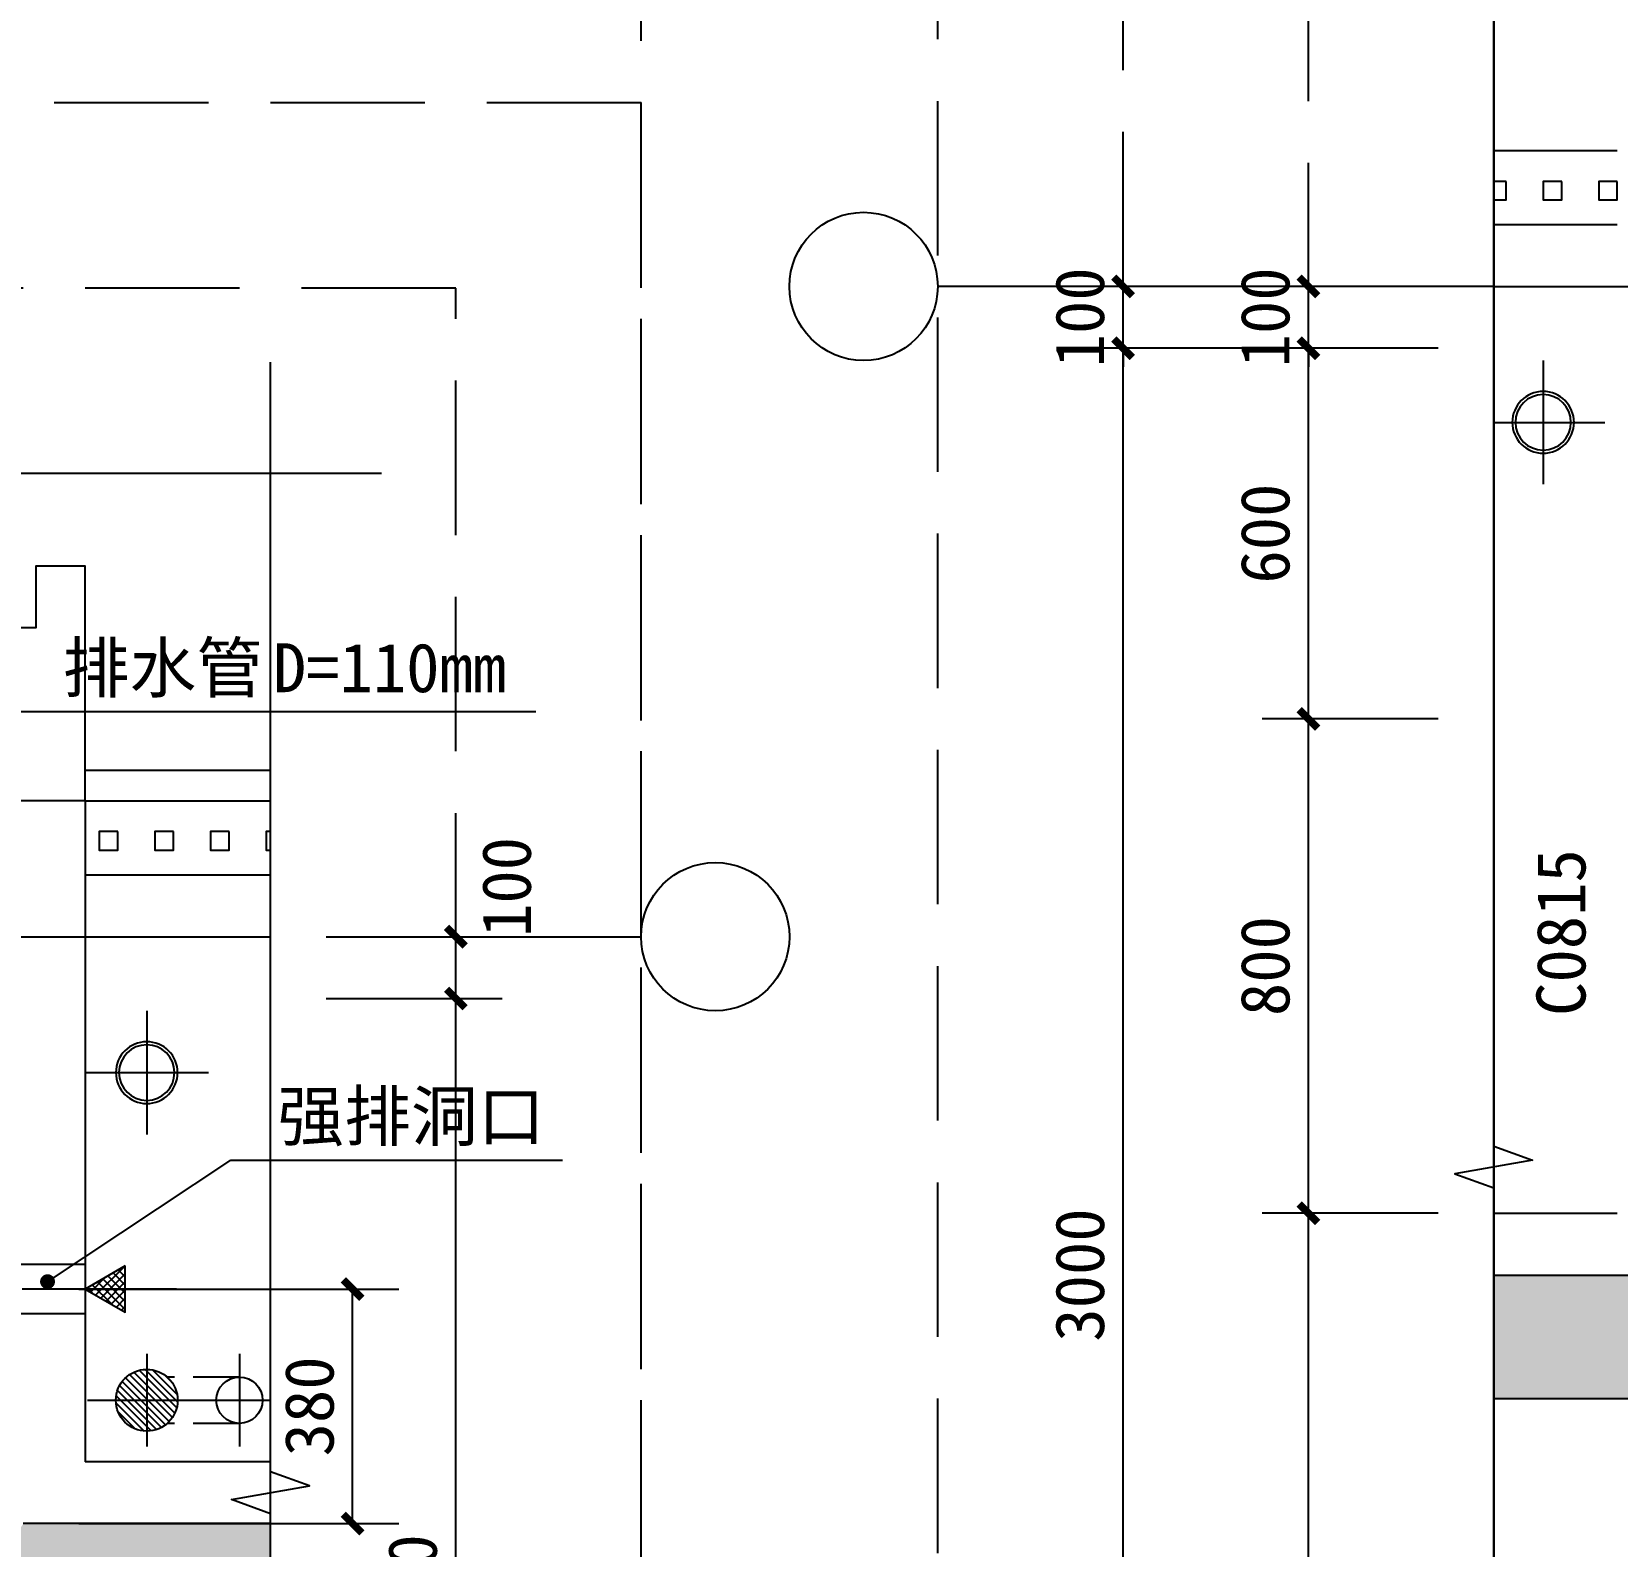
# Model space of a CAD drawing. Header units: millimetres. Extents: x -15 to 66915, y -15 to 18798.
# Drawn here: x 11284 to 13850, y 13026 to 15477 of the extents above; entities that cross this region are included whole.
import ezdxf
from ezdxf.enums import TextEntityAlignment as Align
from ezdxf.xclip import XClip

# ---------------------------------------------------------------- set-up
doc = ezdxf.new("R2010")
doc.units = ezdxf.units.MM
doc.header["$LTSCALE"] = 1000
doc.header["$XCLIPFRAME"] = 2
for name, pattern in [('1#2#楼$0$DOTE', [2.42, 2, -0.2, 0.02, -0.2]), ('110-CF-Z-2.6x1.95$0$DASH', [0.35, 0.25, -0.1]), ('110-核心筒-标准层$0$DASH', [0.35, 0.25, -0.1]), ('DASH', [0.35, 0.25, -0.1])]:
    doc.linetypes.add(name, pattern=pattern)
doc.layers.get('Defpoints').update_dxf_attribs({"color": 4, "linetype": 'DASH'})
for name, color, linetype in [('1#2#楼$0$1#2#住宅楼 平面图$0$A-00-HX-113-wall-01Y$0$HRAL', 31, 'Continuous'), ('1#2#楼$0$A-ANNO-AXIS', 3, 'Continuous'), ('1#2#楼$0$A-ANNO-DIMS', 3, 'Continuous'), ('1#2#楼$0$A-ANNO-DOTE', 10, '1#2#楼$0$DOTE'), ('1#2#楼$0$A-ANNO-IDEN', 3, 'Continuous'), ('1#2#楼$0$A-ANNO-SYMB', 3, 'Continuous'), ('1#2#楼$0$A-ANNO-TEXT', 7, 'Continuous'), ('1#2#楼$0$A-DOOR-IDEN', 53, 'Continuous'), ('1#2#楼$0$A-ROOF', 241, 'Continuous'), ('105-墙体$0$A-WALL-INSL', 241, 'Continuous'), ('110-CF-Z-2.6x1.95$0$A-FLOR-SPCL', 225, 'Continuous'), ('110-XJ-JF-1#$0$00-看线', 251, 'Continuous'), ('110-XJ-JF-1#$0$1#2#住宅楼 平面图$0$A-00-HX-113-wall-01Y$0$HRAL', 31, 'Continuous'), ('110-核心筒-标准层$0$1#2#住宅楼 平面图$0$A-00-HX-113-wall-01Y$0$HRAL', 31, 'Continuous'), ('110-核心筒-标准层$0$A-COLU-CONC-HATC', 204, 'Continuous'), ('110-核心筒-标准层$0$A-DRAN-SYMB', 243, 'Continuous'), ('110-核心筒-标准层$0$A-ROOF', 241, 'Continuous'), ('110-核心筒-标准层$0$A-WALL-CONC', 9, 'Continuous'), ('110-核心筒-标准层$0$A-WALL-INSL', 241, 'Continuous'), ('160-J-MC$0$A-DOOR', 51, 'Continuous'), ('160-J-MC$0$A-FLOR-HRAL', 71, 'Continuous'), ('160-J-MC$0$A-WALL-CONC', 9, 'Continuous'), ('160-墙体$0$A-COLU-CONC-HATC', 204, 'Continuous'), ('160-墙体$0$A-WALL-CONC', 9, 'Continuous'), ('160-墙体$0$A-WALL-INSL', 241, 'Continuous'), ('160-墙体-PC$0$A-ANNO-HATC-PATT', 8, 'Continuous'), ('160-核心筒-标准层$0$1#2#住宅楼 平面图$0$A-00-HX-113-wall-01Y$0$HRAL', 31, 'Continuous'), ('160-核心筒-标准层$0$A-COLU-CONC-HATC', 204, 'Continuous'), ('160-核心筒-标准层$0$A-DRAN-SYMB', 243, 'Continuous'), ('160-核心筒-标准层$0$A-ROOF', 241, 'Continuous'), ('160-核心筒-标准层$0$A-WALL-CONC', 9, 'Continuous'), ('160-核心筒-标准层$0$A-WALL-INSL', 241, 'Continuous'), ('AXIS_TEXT', 7, 'Continuous')]:
    doc.layers.add(name, color=color, linetype=linetype)
doc.layers.add('160-XJ-JF$0$1#2#住宅楼 平面图$0$A-00-15-1#-PM-2F$0$00-装饰-看', color=46, linetype='Continuous', lineweight=5)
doc.styles.add('1#2#楼$0$_TCH_DIM', font='')
doc.styles.add('1#2#楼$0$_TCH_DIM_T3', font='')
doc.styles.add('1#2#楼$0$_TCH_WINDOW', font='')
doc.styles.add('COMPLEX', font='COMPLEX')
doc.styles.get('1#2#楼$0$_TCH_DIM').set_extended_font_data('SimSun')
doc.styles.get('1#2#楼$0$_TCH_DIM_T3').set_extended_font_data('SimSun')
doc.styles.get('1#2#楼$0$_TCH_WINDOW').set_extended_font_data('SimSun')
doc.dimstyles.new('1#2#楼$0$_TCH_ARCH&&30', dxfattribs={"dimtxt": 79.303797, "dimasz": 30, "dimexe": 75, "dimexo": 90, "dimgap": 30, "dimtad": 1, "dimdec": 0, "dimzin": 0, "dimdsep": 46, "dimtxsty": '1#2#楼$0$_TCH_DIM_T3', "dimblk": '1#2#楼$0$_ArchTick', "dimcen": 0.09, "dimclrt": 7, "dimazin": 2, "dimtfac": 1, "dimtdec": 0, "dimtix": 1, "dimtmove": 2, "dimatfit": 3, "dimfxl": 100, "dimtolj": 1, "dimtzin": 0, "dimarcsym": 0})

# ---------------------------------------------------------------- blocks, each defined once
blk = doc.blocks.new('105-墙体')
at = {"layer": '105-墙体$0$A-WALL-INSL'}
for q in [(-6650, 9300), (-5650, 10370)]:
    blk.add_line((-6650, 10370), q, dxfattribs=at)
blk = doc.blocks.new('110-核心筒-标准层$0$A$C284C191B')
at = {"layer": '110-核心筒-标准层$0$A-DRAN-SYMB'}
for p, q in [((0, 100), (0, -100)), ((-100, 0), (100, 0))]:
    blk.add_line(p, q, dxfattribs=at)
for radius in [50, 45]:
    blk.add_circle((0, 0), radius, dxfattribs=at)
blk = doc.blocks.new('110-核心筒-标准层$0$A$C6E86021B')
at = {"layer": '110-核心筒-标准层$0$A-DRAN-SYMB'}
h = blk.add_hatch(dxfattribs=at)
h.set_pattern_fill('ANSI31', color=256, scale=5, angle=180, style=0)
h.set_pattern_definition([(225, (-3357.766, 28382.377), (5.61266, -5.61266), [])])
edge = h.paths.add_edge_path()
edge.add_arc((75, 225), 50, 0, 360)
for p, q in [((75, 321.1), (75, 0)), ((150, 225), (0, 225)), ((150, 75), (0, 75))]:
    blk.add_line(p, q, dxfattribs=at)
at = {"layer": '110-核心筒-标准层$0$A-DRAN-SYMB', "linetype": '110-核心筒-标准层$0$DASH', "ltscale": 0.3}
for p, q in [((37.5, 75), (37.5, 191.9)), ((112.5, 75), (112.5, 191.9))]:
    blk.add_line(p, q, dxfattribs=at)
at = {"layer": '110-核心筒-标准层$0$A-DRAN-SYMB'}
for centre, radius in [((75, 225), 50), ((75, 75), 37.5)]:
    blk.add_circle(centre, radius, dxfattribs=at)
blk = doc.blocks.new('110-核心筒-标准层')
at = {"layer": '110-核心筒-标准层$0$A-COLU-CONC-HATC'}
blk.add_hatch(color=256, dxfattribs=at).paths.add_polyline_path([(-2166.7, 5100), (-2100, 5000), (-100, 5000), (-33.3, 5100), (-100, 5200), (-2100, 5200)])
at = {"layer": '110-核心筒-标准层$0$1#2#住宅楼 平面图$0$A-00-HX-113-wall-01Y$0$HRAL'}
for points in [[(-523, 6320), (-493, 6320), (-493, 6290), (-523, 6290)], [(-433, 6320), (-403, 6320), (-403, 6290), (-433, 6290)], [(-343, 6320), (-313, 6320), (-313, 6290), (-343, 6290)], [(-253, 6320), (-223, 6320), (-223, 6290), (-253, 6290)]]:
    blk.add_lwpolyline(points, close=True, dxfattribs=at)
at = {"layer": '110-核心筒-标准层$0$A-ROOF'}
for p, q in [((-200, 6370), (-2000, 6370)), ((-200, 6250), (-2000, 6250))]:
    blk.add_line(p, q, dxfattribs=at)
at = {"layer": '110-核心筒-标准层$0$A-WALL-CONC'}
blk.add_line((-2100, 5200), (-100, 5200), dxfattribs=at)
at = {"layer": '110-核心筒-标准层$0$A-WALL-INSL'}
for p in [(-200, 6370), (-2000, 5300), (-2000, 5300)]:
    blk.add_line(p, (-200, 5300), dxfattribs=at)
at = {"rotation": 270}
blk.add_blockref('110-核心筒-标准层$0$A$C284C191B', (-299.8, 5930), dxfattribs=at)
at = {"xscale": -1, "rotation": 270}
blk.add_blockref('110-核心筒-标准层$0$A$C6E86021B', (-524.8, 5324.7), dxfattribs=at)
blk = doc.blocks.new('110-CF-Z-2.6x1.95', base_point=(0, 0))
at = {"layer": '110-CF-Z-2.6x1.95$0$A-FLOR-SPCL'}
h = blk.add_hatch(dxfattribs=at)
h.set_pattern_fill('ANSI37', color=256, scale=75, angle=270, style=0)
h.set_pattern_definition([(315, (290716.487, -1338194.216), (6.62912607, 6.629126075), []), (45, (290716.487, -1338194.216), (-6.629126075, 6.62912607), [])])
h.paths.add_polyline_path([(-365, -432.8), (-300, -470.3), (-365, -507.8)])
at = {"layer": '110-CF-Z-2.6x1.95$0$A-FLOR-SPCL', "linetype": '110-CF-Z-2.6x1.95$0$DASH'}
blk.add_line((-448.1, -470.3), (162.5, -470.3), dxfattribs=at)
at = {"layer": '110-CF-Z-2.6x1.95$0$A-FLOR-SPCL'}
for points in [[(-365, -432.8), (-300, -470.3), (-365, -507.8)], [(50, -510.3), (50, -430.3), (-300, -430.3), (-300, -510.3)]]:
    blk.add_lwpolyline(points, close=True, dxfattribs=at)
blk = doc.blocks.new('110-XJ-JF-1#')
at = {"layer": '110-XJ-JF-1#$0$00-看线'}
blk.add_lwpolyline([(-13650, 10419.7), (-11850, 10419.7)], dxfattribs=at)
at = {"layer": '110-XJ-JF-1#$0$1#2#住宅楼 平面图$0$A-00-HX-113-wall-01Y$0$HRAL'}
blk.add_lwpolyline([(-13650, 10369.7), (-13650, 10749.7), (-13730, 10749.7), (-13730, 10649.7), (-13970, 10649.7), (-13970, 10749.7), (-14050, 10749.7), (-14050, 10369.7)], dxfattribs=at)
blk = doc.blocks.new('1#2#楼$0$bhgtfv')
blk.add_blockref('110-XJ-JF-1#', (13850, -10150))
at = {"xscale": -1}
blk.add_blockref('110-核心筒-标准层', (0, -6150), dxfattribs=at)
ref = blk.add_blockref('105-墙体', (-6450, -10150), dxfattribs=dict(xscale=-1))
XClip(ref).set_block_clipping_path([(350, -2100.286610051), (-10450.0000000001, -2100), (-10449.9999999991, 4300.0000000001), (-7750, 4299.9999999999), (-7750, 11799.713389949), (349.9999999998, 11799.713389949)])
ref = blk.add_blockref('110-CF-Z-2.6x1.95', (-100, -100), dxfattribs=dict(xscale=-1))
XClip(ref).set_block_clipping_path([(6700, -12150.286610051), (-4100.0000000001, -12150), (-4099.9999999991, -5749.9999999999), (-1400, -5750.0000000001), (-1400, 1749.713389949), (6699.9999999997, 1749.713389949)])
blk = doc.blocks.new('160-核心筒-标准层$0$A$C284C191B')
at = {"layer": '160-核心筒-标准层$0$A-DRAN-SYMB'}
for p, q in [((0, 100), (0, -100)), ((-100, 0), (100, 0))]:
    blk.add_line(p, q, dxfattribs=at)
for radius in [50, 45]:
    blk.add_circle((0, 0), radius, dxfattribs=at)
blk = doc.blocks.new('160-核心筒-标准层')
at = {"layer": '160-核心筒-标准层$0$A-COLU-CONC-HATC'}
blk.add_hatch(color=256, dxfattribs=at).paths.add_polyline_path([(-2366.7, 5900), (-2300, 5800), (-100, 5800), (-33.3, 5900), (-100, 6000), (-2300, 6000)])
at = {"layer": '160-核心筒-标准层$0$1#2#住宅楼 平面图$0$A-00-HX-113-wall-01Y$0$HRAL'}
for points in [[(-380, 7770), (-410, 7770), (-410, 7740), (-380, 7740)], [(-290, 7770), (-320, 7770), (-320, 7740), (-290, 7740)], [(-200, 7770), (-230, 7770), (-230, 7740), (-200, 7740)]]:
    blk.add_lwpolyline(points, close=True, dxfattribs=at)
at = {"layer": '160-核心筒-标准层$0$A-ROOF'}
blk.add_line((-2200, 7820), (-200, 7820), dxfattribs=at)
blk.add_lwpolyline([(-2200, 7700), (-200, 7700)], dxfattribs=at)
at = {"layer": '160-核心筒-标准层$0$A-WALL-CONC'}
for p, q in [((-2300, 6000), (-100, 6000)), ((-2300, 5800), (-100, 5800))]:
    blk.add_line(p, q, dxfattribs=at)
at = {"layer": '160-核心筒-标准层$0$A-WALL-INSL'}
blk.add_line((-2200, 6100), (-200, 6100), dxfattribs=at)
at = {"xscale": -1, "rotation": 90}
blk.add_blockref('160-核心筒-标准层$0$A$C284C191B', (-320, 7380), dxfattribs=at)
blk = doc.blocks.new('1#2#楼$0$A$C0C375B72')
at = {"layer": '1#2#楼$0$1#2#住宅楼 平面图$0$A-00-HX-113-wall-01Y$0$HRAL'}
for points in [[(-7050, -150), (-7020, -150), (-7020, -180), (-7050, -180)], [(-6960, -150), (-6930, -150), (-6930, -180), (-6960, -180)], [(-6870, -150), (-6840, -150), (-6840, -180), (-6870, -180)]]:
    blk.add_lwpolyline(points, close=True, dxfattribs=at)
at = {"layer": '1#2#楼$0$A-ROOF'}
blk.add_line((-5050, -100), (-7050, -100), dxfattribs=at)
blk.add_lwpolyline([(-5050, -220), (-7050, -220)], dxfattribs=at)
blk = doc.blocks.new('1#2#楼$0$BGTVF')
blk.add_blockref('160-核心筒-标准层', (0, -7600))
at = {"xscale": -1}
blk.add_blockref('1#2#楼$0$A$C0C375B72', (-7250, 320), dxfattribs=at)
blk = doc.blocks.new('160-墙体')
at = {"layer": '160-墙体$0$A-COLU-CONC-HATC'}
for points in [[(100, 11200), (-100, 11400), (-100, 10700), (100, 10700)], [(-100, 11400), (100, 11200), (800, 11200), (800, 11400)], [(100, 10700), (-100, 10700), (-100, 8100), (33.3, 8100), (100, 8200)]]:
    blk.add_hatch(color=256, dxfattribs=at).paths.add_polyline_path(points)
at = {"layer": '160-墙体$0$A-WALL-CONC'}
for p, q in [((-100, 11400), (-100, 10700)), ((-100, 11400), (800, 11400)), ((800, 11400), (800, 11200)), ((100, 11200), (100, 10700)), ((100, 11200), (800, 11200)), ((-100, 10700), (-100, 8100)), ((100, 10700), (100, 8200))]:
    blk.add_line(p, q, dxfattribs=at)
at = {"layer": '160-墙体$0$A-WALL-INSL'}
for p, q in [((-220, 11520), (-220, 10700)), ((-220, 11520), (800, 11520)), ((-200, 10580), (-200, 8100))]:
    blk.add_line(p, q, dxfattribs=at)
blk.add_lwpolyline([(-220, 10700), (-200, 10700), (-200, 10580)], dxfattribs=at)
blk = doc.blocks.new('160-J-MC$0$$WINLIB2D$00000001')
at = {"color": 0}
for points in [[(-0.5, 0.5), (-0.5, -0.5)], [(-0.5, 0.5), (0.5, 0.5)], [(0.5, -0.5), (0.5, 0.5)], [(0.5, 0.1667), (-0.5, 0.1667)], [(0.5, -0.1667), (-0.5, -0.1667)], [(-0.5, -0.5), (0.5, -0.5)]]:
    blk.add_lwpolyline(points, dxfattribs=at)
blk = doc.blocks.new('160-J-MC')
at = {"layer": '160-J-MC$0$A-FLOR-HRAL'}
blk.add_lwpolyline([(-2900, 11250), (-800, 11250), (-800, 11200), (-2900, 11200)], close=True, dxfattribs=at)
at = {"layer": '160-J-MC$0$A-WALL-CONC'}
blk.add_line((-800, 11400), (-800, 11200), dxfattribs=at)
at = {"layer": '160-J-MC$0$A-DOOR', "xscale": 2100, "yscale": 320, "zscale": 320, "rotation": 180}
blk.add_blockref('160-J-MC$0$$WINLIB2D$00000001', (-1850, 11360), dxfattribs=at)
blk = doc.blocks.new('160-墙体-PC$0$$LinePat$保温板1')
at = {"color": 0}
for p, q in [((0, 0), (16, -20)), ((0, -20), (16, 0))]:
    blk.add_line(p, q, dxfattribs=at)
blk = doc.blocks.new('160-墙体-PC')
at = {"layer": '160-墙体-PC$0$A-ANNO-HATC-PATT'}
for points in [[(799.8, 11200), (799.8, 11400), (399.8, 11400), (399.8, 11200)], [(399.8, 11350), (399.8, 11400), (799.8, 11400), (799.8, 11350)], [(399.8, 11200), (399.8, 11250), (799.8, 11250), (799.8, 11200)], [(-100, 8200), (-50, 8200), (-50.2, 10900), (-100.2, 10900)], [(-100.2, 10900), (99.8, 10900), (100, 8200), (-100, 8200)], [(50, 8200), (100, 8200), (99.8, 10900), (49.8, 10900)]]:
    blk.add_lwpolyline(points, close=True, dxfattribs=at)
at = {"layer": '160-墙体-PC$0$A-ANNO-HATC-PATT', "yscale": 2.5, "zscale": 2.5}
for p, xscale, rotation in [((439.8, 11349.8), 2.499981720335275, 180.0333475038622), ((479.8, 11349.8), 2.499981720335275, 180.0333475038622), ((519.8, 11349.8), 2.499981720335275, 180.0333475038622), ((559.8, 11349.9), 2.499981720335275, 180.0333475038622), ((599.8, 11349.9), 2.499981720335275, 180.0333475038622), ((639.8, 11349.9), 2.499981720335275, 180.0333475038622), ((679.8, 11349.9), 2.499981720335275, 180.0333475038622), ((719.8, 11350), 2.499981720335275, 180.0333475038622), ((759.8, 11350), 2.499981720335275, 180.0333475038622), ((799.8, 11350), 2.499981720335275, 180.0333475038622), ((439.8, 11200), 2.499981296852324, 180.0000113293484), ((479.8, 11200), 2.499981296852324, 180.0000113293484), ((519.8, 11200), 2.499981296852324, 180.0000113293484), ((559.8, 11200), 2.499981296852324, 180.0000113293484), ((599.8, 11200), 2.499981296852324, 180.0000113293484), ((639.8, 11200), 2.499981296852324, 180.0000113293484), ((679.8, 11200), 2.499981296852324, 180.0000113293484), ((719.8, 11200), 2.499981296852324, 180.0000113293484), ((759.8, 11200), 2.499981296852324, 180.0000113293484), ((799.8, 11200), 2.499981296852324, 180.0000113293484), ((-50.2, 10900), 2.518653424614289, 270), ((99.8, 10900), 2.518653434408918, 270.0050547707189), ((-50.2, 10859.7), 2.518653424614289, 270), ((99.8, 10859.7), 2.518653434408918, 270.0050547707189), ((-50.2, 10819.4), 2.518653424614289, 270), ((99.8, 10819.4), 2.518653434408918, 270.0050547707189), ((-50.2, 10779.1), 2.518653424614289, 270), ((99.8, 10779.1), 2.518653434408918, 270.0050547707189), ((-50.2, 10738.8), 2.518653424614289, 270), ((99.8, 10738.8), 2.518653434408918, 270.0050547707189), ((-50.2, 10698.5), 2.518653424614289, 270), ((99.8, 10698.5), 2.518653434408918, 270.0050547707189), ((-50.2, 10658.2), 2.518653424614289, 270), ((99.8, 10658.2), 2.518653434408918, 270.0050547707189), ((-50.2, 10617.9), 2.518653424614289, 270), ((99.8, 10617.9), 2.518653434408918, 270.0050547707189), ((-50.2, 10577.6), 2.518653424614289, 270), ((99.8, 10577.6), 2.518653434408918, 270.0050547707189), ((-50.2, 10537.3), 2.518653424614289, 270), ((99.8, 10537.3), 2.518653434408918, 270.0050547707189), ((-50.2, 10497), 2.518653424614289, 270), ((99.8, 10497), 2.518653434408918, 270.0050547707189), ((-50.2, 10456.7), 2.518653424614289, 270), ((99.8, 10456.7), 2.518653434408918, 270.0050547707189), ((-50.2, 10416.4), 2.518653424614289, 270), ((99.8, 10416.4), 2.518653434408918, 270.0050547707189), ((-50.2, 10376.1), 2.518653424614289, 270), ((99.8, 10376.1), 2.518653434408918, 270.0050547707189), ((-50.2, 10335.8), 2.518653424614289, 270), ((99.8, 10335.8), 2.518653434408918, 270.0050547707189), ((-50.2, 10295.5), 2.518653424614289, 270), ((99.8, 10295.5), 2.518653434408918, 270.0050547707189), ((-50.2, 10255.2), 2.518653424614289, 270), ((99.8, 10255.2), 2.518653434408918, 270.0050547707189), ((-50.2, 10214.9), 2.518653424614289, 270), ((99.8, 10214.9), 2.518653434408918, 270.0050547707189), ((-50.2, 10174.6), 2.518653424614289, 270), ((99.8, 10174.6), 2.518653434408918, 270.0050547707189), ((-50.2, 10134.3), 2.518653424614289, 270), ((99.8, 10134.3), 2.518653434408918, 270.0050547707189), ((-50.2, 10094), 2.518653424614289, 270), ((99.8, 10094), 2.518653434408918, 270.0050547707189), ((-50.2, 10053.7), 2.518653424614289, 270), ((99.8, 10053.7), 2.518653434408918, 270.0050547707189), ((-50.2, 10013.4), 2.518653424614289, 270), ((99.8, 10013.4), 2.518653434408918, 270.0050547707189), ((-50.2, 9973.1), 2.518653424614289, 270), ((99.8, 9973.1), 2.518653434408918, 270.0050547707189), ((-50.2, 9932.8), 2.518653424614289, 270), ((99.8, 9932.8), 2.518653434408918, 270.0050547707189), ((-50.2, 9892.5), 2.518653424614289, 270), ((99.8, 9892.5), 2.518653434408918, 270.0050547707189), ((-50.2, 9852.2), 2.518653424614289, 270), ((99.9, 9852.2), 2.518653434408918, 270.0050547707189), ((-50.2, 9811.9), 2.518653424614289, 270), ((99.9, 9811.9), 2.518653434408918, 270.0050547707189), ((-50.2, 9771.6), 2.518653424614289, 270), ((99.9, 9771.6), 2.518653434408918, 270.0050547707189), ((-50.2, 9731.3), 2.518653424614289, 270), ((99.9, 9731.3), 2.518653434408918, 270.0050547707189), ((-50.2, 9691), 2.518653424614289, 270), ((99.9, 9691), 2.518653434408918, 270.0050547707189), ((-50.2, 9650.7), 2.518653424614289, 270), ((99.9, 9650.7), 2.518653434408918, 270.0050547707189), ((-50.2, 9610.4), 2.518653424614289, 270), ((99.9, 9610.4), 2.518653434408918, 270.0050547707189), ((-50.2, 9570.1), 2.518653424614289, 270), ((99.9, 9570.1), 2.518653434408918, 270.0050547707189), ((-50.2, 9529.8), 2.518653424614289, 270), ((99.9, 9529.8), 2.518653434408918, 270.0050547707189), ((-50.2, 9489.5), 2.518653424614289, 270), ((99.9, 9489.5), 2.518653434408918, 270.0050547707189), ((-50.2, 9449.2), 2.518653424614289, 270), ((99.9, 9449.2), 2.518653434408918, 270.0050547707189), ((-50.2, 9408.9), 2.518653424614289, 270), ((99.9, 9408.9), 2.518653434408918, 270.0050547707189), ((-50.2, 9368.7), 2.518653424614289, 270), ((99.9, 9368.7), 2.518653434408918, 270.0050547707189), ((-50.2, 9328.4), 2.518653424614289, 270), ((99.9, 9328.4), 2.518653434408918, 270.0050547707189), ((-50.2, 9288.1), 2.518653424614289, 270), ((99.9, 9288.1), 2.518653434408918, 270.0050547707189)]:
    blk.add_blockref('160-墙体-PC$0$$LinePat$保温板1', p, dxfattribs=dict(at, xscale=xscale, rotation=rotation))
blk = doc.blocks.new('160-XJ-JF')
at = {"layer": '160-XJ-JF$0$1#2#住宅楼 平面图$0$A-00-15-1#-PM-2F$0$00-装饰-看', "linetype": 'ByBlock'}
blk.add_lwpolyline([(600, 8000), (600, 11450, 0.414214), (300, 11750), (-8900, 11750)], format="xyb", dxfattribs=at)
blk = doc.blocks.new('1#2#楼$0$GTFBGF')
at = {"xscale": -1}
blk.add_blockref('160-XJ-JF', (-9250, -11300), dxfattribs=at)
ref = blk.add_blockref('160-墙体-PC', (-9250, -11300))
XClip(ref).set_block_clipping_path([(13249.9999999997, 5350.000000002), (10449.9999999998, 5350.000000002), (10449.9999999998, 11800.000000002), (-900.0000000002, 11800.000000002), (-900.0000000002, -2099.999999998), (13249.9999999996, -2099.9999999981)])
ref = blk.add_blockref('160-J-MC', (-9250, -11300), dxfattribs=dict(xscale=-1))
XClip(ref).set_block_clipping_path([(-13249.9999999999, 5349.9999999999), (-10450, 5349.9999999999), (-10450, 11800), (900, 11800), (900, -2100), (-13249.9999999998, -2100.0000000002)])
ref = blk.add_blockref('160-墙体', (-9250, -11300))
XClip(ref).set_block_clipping_path([(13249.9999999999, 5349.9999999999), (10450, 5349.9999999999), (10450, 11800), (-900, 11800), (-900, -2100), (13249.9999999998, -2100.0000000002)])
blk = doc.blocks.new('_AXISO')
blk.add_circle((0, 0), 0.5)
at = {"layer": 'AXIS_TEXT', "style": 'COMPLEX', "width": 1.041667}
blk.add_attdef('A', text='', height=0.56, dxfattribs=at).set_placement((-0.25, -0.28), (0.25, -0.28), align=Align.FIT)
blk = doc.blocks.new('1#2#楼$0$_ArchTick')
at = {"color": 0, "linetype": 'ByBlock', "const_width": 0.4}
blk.add_lwpolyline([(-0.5, -0.5), (0.5, 0.5)], dxfattribs=at)
blk = doc.blocks.new('*D477')
at = {"layer": '1#2#楼$0$A-ANNO-DIMS', "color": 0, "lineweight": -2, "transparency": 16777216}
for p, q in [((11760, 13912.7), (12045, 13912.7)), ((11970, 11962.7), (11970, 13912.7)), ((11760, 11962.7), (12045, 11962.7))]:
    blk.add_line(p, q, dxfattribs=at)
at = {"layer": 'Defpoints', "color": 0, "transparency": 16777216}
for p in [(11670, 13912.7), (11970, 13912.7), (11670, 11962.7)]:
    blk.add_point(p, dxfattribs=at)
at = {"layer": '1#2#楼$0$A-ANNO-DIMS', "color": 0, "lineweight": -2, "transparency": 16777216, "xscale": 30, "yscale": 30, "zscale": 30}
for p, rotation in [((11970, 13912.7), 90), ((11970, 11962.7), 270)]:
    blk.add_blockref('1#2#楼$0$_ArchTick', p, dxfattribs=dict(at, rotation=rotation))
at = {"layer": '1#2#楼$0$A-ANNO-DIMS', "color": 7, "transparency": 16777216, "insert": (11900.3, 12937.7), "char_height": 79.3, "attachment_point": 5, "rotation": 90, "style": '1#2#楼$0$_TCH_DIM_T3'}
blk.add_mtext('\\A1;1950', dxfattribs=at)
blk = doc.blocks.new('*D478')
at = {"layer": '1#2#楼$0$A-ANNO-DIMS', "color": 0, "lineweight": -2, "transparency": 16777216}
for p, q in [((11760, 14012.7), (12045, 14012.7)), ((11970, 13912.7), (11970, 14012.7)), ((11760, 13912.7), (12045, 13912.7))]:
    blk.add_line(p, q, dxfattribs=at)
at = {"layer": 'Defpoints', "color": 0, "transparency": 16777216}
for p in [(11670, 14012.7), (11970, 14012.7), (11670, 13912.7)]:
    blk.add_point(p, dxfattribs=at)
at = {"layer": '1#2#楼$0$A-ANNO-DIMS', "color": 0, "lineweight": -2, "transparency": 16777216, "xscale": 30, "yscale": 30, "zscale": 30}
for p, rotation in [((11970, 14012.7), 90), ((11970, 13912.7), 270)]:
    blk.add_blockref('1#2#楼$0$_ArchTick', p, dxfattribs=dict(at, rotation=rotation))
at = {"layer": '1#2#楼$0$A-ANNO-DIMS', "color": 7, "transparency": 16777216, "insert": (12052.5, 14093.2), "char_height": 79.3, "attachment_point": 5, "rotation": 90, "style": '1#2#楼$0$_TCH_DIM_T3'}
blk.add_mtext('\\A1;100', dxfattribs=at)
blk = doc.blocks.new('*D480')
at = {"layer": '1#2#楼$0$A-ANNO-DIMS', "color": 0, "lineweight": -2, "transparency": 16777216}
for p, q in [((13560, 13565.1), (13275, 13565.1)), ((13350, 11965.1), (13350, 13565.1)), ((13560, 11965.1), (13275, 11965.1))]:
    blk.add_line(p, q, dxfattribs=at)
at = {"layer": 'Defpoints', "color": 0, "transparency": 16777216}
for p in [(13350, 13565.1), (13650, 13565.1), (13650, 11965.1)]:
    blk.add_point(p, dxfattribs=at)
at = {"layer": '1#2#楼$0$A-ANNO-DIMS', "color": 0, "lineweight": -2, "transparency": 16777216, "xscale": 30, "yscale": 30, "zscale": 30}
for p, rotation in [((13350, 13565.1), 90), ((13350, 11965.1), 270)]:
    blk.add_blockref('1#2#楼$0$_ArchTick', p, dxfattribs=dict(at, rotation=rotation))
at = {"layer": '1#2#楼$0$A-ANNO-DIMS', "color": 7, "transparency": 16777216, "insert": (13280.3, 12765.1), "char_height": 79.3, "attachment_point": 5, "rotation": 90, "style": '1#2#楼$0$_TCH_DIM_T3'}
blk.add_mtext('\\A1;1600', dxfattribs=at)
blk = doc.blocks.new('*D481')
at = {"layer": '1#2#楼$0$A-ANNO-DIMS', "color": 0, "lineweight": -2, "transparency": 16777216}
for p, q in [((13560, 14365.1), (13275, 14365.1)), ((13350, 13565.1), (13350, 14365.1)), ((13560, 13565.1), (13275, 13565.1))]:
    blk.add_line(p, q, dxfattribs=at)
at = {"layer": 'Defpoints', "color": 0, "transparency": 16777216}
for p in [(13350, 14365.1), (13650, 14365.1), (13650, 13565.1)]:
    blk.add_point(p, dxfattribs=at)
at = {"layer": '1#2#楼$0$A-ANNO-DIMS', "color": 0, "lineweight": -2, "transparency": 16777216, "xscale": 30, "yscale": 30, "zscale": 30}
for p, rotation in [((13350, 14365.1), 90), ((13350, 13565.1), 270)]:
    blk.add_blockref('1#2#楼$0$_ArchTick', p, dxfattribs=dict(at, rotation=rotation))
at = {"layer": '1#2#楼$0$A-ANNO-DIMS', "color": 7, "transparency": 16777216, "insert": (13280.3, 13965.1), "char_height": 79.3, "attachment_point": 5, "rotation": 90, "style": '1#2#楼$0$_TCH_DIM_T3'}
blk.add_mtext('\\A1;800', dxfattribs=at)
blk = doc.blocks.new('*D482')
at = {"layer": '1#2#楼$0$A-ANNO-DIMS', "color": 0, "lineweight": -2, "transparency": 16777216}
for p, q in [((13560, 14965.1), (13275, 14965.1)), ((13350, 14365.1), (13350, 14965.1)), ((13560, 14365.1), (13275, 14365.1))]:
    blk.add_line(p, q, dxfattribs=at)
at = {"layer": 'Defpoints', "color": 0, "transparency": 16777216}
for p in [(13350, 14965.1), (13650, 14965.1), (13650, 14365.1)]:
    blk.add_point(p, dxfattribs=at)
at = {"layer": '1#2#楼$0$A-ANNO-DIMS', "color": 0, "lineweight": -2, "transparency": 16777216, "xscale": 30, "yscale": 30, "zscale": 30}
for p, rotation in [((13350, 14965.1), 90), ((13350, 14365.1), 270)]:
    blk.add_blockref('1#2#楼$0$_ArchTick', p, dxfattribs=dict(at, rotation=rotation))
at = {"layer": '1#2#楼$0$A-ANNO-DIMS', "color": 7, "transparency": 16777216, "insert": (13280.3, 14665.1), "char_height": 79.3, "attachment_point": 5, "rotation": 90, "style": '1#2#楼$0$_TCH_DIM_T3'}
blk.add_mtext('\\A1;600', dxfattribs=at)
blk = doc.blocks.new('*D483')
at = {"layer": '1#2#楼$0$A-ANNO-DIMS', "color": 0, "lineweight": -2, "transparency": 16777216}
for p, q in [((13350, 15065.1), (13350, 15095.1)), ((13560, 15065.1), (13275, 15065.1)), ((13350, 14965.1), (13350, 15065.1)), ((13560, 14965.1), (13275, 14965.1)), ((13350, 14965.1), (13350, 14935.1))]:
    blk.add_line(p, q, dxfattribs=at)
at = {"layer": 'Defpoints', "color": 0, "transparency": 16777216}
for p in [(13350, 15065.1), (13650, 15065.1), (13650, 14965.1)]:
    blk.add_point(p, dxfattribs=at)
at = {"layer": '1#2#楼$0$A-ANNO-DIMS', "color": 0, "lineweight": -2, "transparency": 16777216, "xscale": 30, "yscale": 30, "zscale": 30}
for p, rotation in [((13350, 15065.1), 270), ((13350, 14965.1), 90)]:
    blk.add_blockref('1#2#楼$0$_ArchTick', p, dxfattribs=dict(at, rotation=rotation))
at = {"layer": '1#2#楼$0$A-ANNO-DIMS', "color": 7, "transparency": 16777216, "insert": (13280.3, 15015.1), "char_height": 79.3, "attachment_point": 5, "rotation": 90, "style": '1#2#楼$0$_TCH_DIM_T3'}
blk.add_mtext('\\A1;100', dxfattribs=at)
blk = doc.blocks.new('*D484')
at = {"layer": '1#2#楼$0$A-ANNO-DIMS', "color": 0, "lineweight": -2, "transparency": 16777216}
for p, q in [((13050, 15065.1), (13050, 15095.1)), ((13470, 15065.1), (12975, 15065.1)), ((13050, 14965.1), (13050, 15065.1)), ((13470, 14965.1), (12975, 14965.1)), ((13050, 14965.1), (13050, 14935.1))]:
    blk.add_line(p, q, dxfattribs=at)
at = {"layer": 'Defpoints', "color": 0, "transparency": 16777216}
for p in [(13050, 15065.1), (13560, 15065.1), (13560, 14965.1)]:
    blk.add_point(p, dxfattribs=at)
at = {"layer": '1#2#楼$0$A-ANNO-DIMS', "color": 0, "lineweight": -2, "transparency": 16777216, "xscale": 30, "yscale": 30, "zscale": 30}
for p, rotation in [((13050, 15065.1), 270), ((13050, 14965.1), 90)]:
    blk.add_blockref('1#2#楼$0$_ArchTick', p, dxfattribs=dict(at, rotation=rotation))
at = {"layer": '1#2#楼$0$A-ANNO-DIMS', "color": 7, "transparency": 16777216, "insert": (12980.3, 15015.1), "char_height": 79.3, "attachment_point": 5, "rotation": 90, "style": '1#2#楼$0$_TCH_DIM_T3'}
blk.add_mtext('\\A1;100', dxfattribs=at)
blk = doc.blocks.new('*D485')
at = {"layer": '1#2#楼$0$A-ANNO-DIMS', "color": 0, "lineweight": -2, "transparency": 16777216}
for p, q in [((13470, 14965.1), (12975, 14965.1)), ((13050, 11965.1), (13050, 14965.1)), ((13470, 11965.1), (12975, 11965.1))]:
    blk.add_line(p, q, dxfattribs=at)
at = {"layer": 'Defpoints', "color": 0, "transparency": 16777216}
for p in [(13050, 14965.1), (13560, 14965.1), (13560, 11965.1)]:
    blk.add_point(p, dxfattribs=at)
at = {"layer": '1#2#楼$0$A-ANNO-DIMS', "color": 0, "lineweight": -2, "transparency": 16777216, "xscale": 30, "yscale": 30, "zscale": 30}
for p, rotation in [((13050, 14965.1), 90), ((13050, 11965.1), 270)]:
    blk.add_blockref('1#2#楼$0$_ArchTick', p, dxfattribs=dict(at, rotation=rotation))
at = {"layer": '1#2#楼$0$A-ANNO-DIMS', "color": 7, "transparency": 16777216, "insert": (12980.3, 13465.1), "char_height": 79.3, "attachment_point": 5, "rotation": 90, "style": '1#2#楼$0$_TCH_DIM_T3'}
blk.add_mtext('\\A1;3000', dxfattribs=at)
blk = doc.blocks.new('*D941')
at = {"layer": '1#2#楼$0$A-ANNO-DIMS', "color": 0, "lineweight": -2, "transparency": 16777216}
for p, q in [((11360, 13442.4), (11877.9, 13442.4)), ((11802.9, 13062.7), (11802.9, 13442.4)), ((11360, 13062.7), (11877.9, 13062.7))]:
    blk.add_line(p, q, dxfattribs=at)
at = {"layer": 'Defpoints', "color": 0, "transparency": 16777216}
for p in [(11270, 13442.4), (11802.9, 13442.4), (11270, 13062.7)]:
    blk.add_point(p, dxfattribs=at)
at = {"layer": '1#2#楼$0$A-ANNO-DIMS', "color": 0, "lineweight": -2, "transparency": 16777216, "xscale": 30, "yscale": 30, "zscale": 30}
for p, rotation in [((11802.9, 13442.4), 90), ((11802.9, 13062.7), 270)]:
    blk.add_blockref('1#2#楼$0$_ArchTick', p, dxfattribs=dict(at, rotation=rotation))
at = {"layer": '1#2#楼$0$A-ANNO-DIMS', "color": 7, "transparency": 16777216, "insert": (11733.3, 13252.5), "char_height": 79.3, "attachment_point": 5, "rotation": 90, "style": '1#2#楼$0$_TCH_DIM_T3'}
blk.add_mtext('\\A1;380', dxfattribs=at)
blk = doc.blocks.new('1#2#楼')
at = {"layer": '1#2#楼$0$A-ANNO-AXIS'}
blk.add_line((11970, 14012.7), (12270, 14012.7), dxfattribs=at)
ref = blk.add_blockref('1#2#楼$0$BGTVF', (14050, 15065.1))
XClip(ref).set_block_clipping_path([(-400, -3600), (2650.0000000001, 750.005130654)])
ref = blk.add_blockref('1#2#楼$0$GTFBGF', (21330, 15062.7))
XClip(ref).set_block_clipping_path([(-2949.9999658207, -3599.9999999722), (499.9999816445, 750.0044523256)])
ref = blk.add_blockref('1#2#楼$0$bhgtfv', (11170, 14012.7))
XClip(ref).set_block_clipping_path([(-3099.9999999997, -2549.9997476638), (499.9999999999, 749.7131504538)])
at = {"layer": '1#2#楼$0$A-ANNO-AXIS', "xscale": 240, "yscale": 240, "zscale": 240}
for p in [(12630, 15065.1), (12390, 14012.7)]:
    blk.add_blockref('_AXISO', p, dxfattribs=at)
at = {"layer": '1#2#楼$0$A-ANNO-TEXT', "color": 7, "style": '1#2#楼$0$_TCH_DIM'}
blk.add_text('强排洞口', height=79.3, dxfattribs=at).set_placement((11681.2, 13682.7))
at = {"layer": '1#2#楼$0$A-ANNO-DIMS'}
for p1, p2, picture, middle in [((13560, 14965.1), (13560, 15065.1), '*D484', (12980.3, 15015.1)), ((13560, 11965.1), (13560, 14965.1), '*D485', (12980.3, 13465.1))]:
    dim = blk.add_aligned_dim(p1=p1, p2=p2, distance=510, dimstyle='1#2#楼$0$_TCH_ARCH&&30', dxfattribs=at)
    dim.commit()
    dim.dimension.update_dxf_attribs({"geometry": picture, "text_midpoint": middle})
at = {"layer": '1#2#楼$0$A-ANNO-AXIS'}
blk.add_line((13650, 15065.1), (12750, 15065.1), dxfattribs=at)
at = {"layer": '1#2#楼$0$A-ANNO-DOTE'}
for points in [[(13650, 15065.1), (16700, 15065.1)], [(8070, 14012.7), (11670, 14012.7)]]:
    blk.add_lwpolyline(points, dxfattribs=at)
at = {"layer": '1#2#楼$0$A-ANNO-IDEN'}
for p, q in [((11080.4, 14376.9), (12099.7, 14376.9)), ((11309.2, 13454.3), (11606, 13651.2)), ((11606, 13651.2), (12142.5, 13651.2))]:
    blk.add_line(p, q, dxfattribs=at)
at = {"layer": '1#2#楼$0$A-ANNO-IDEN', "const_width": 12}
blk.add_lwpolyline([(11304.2, 13451, 1), (11314.2, 13457.7, 1)], format="xyb", close=True, dxfattribs=at)
at = {"layer": '1#2#楼$0$A-ANNO-SYMB'}
for points in [[(13650, 15995.1), (13650, 13673.9), (13713, 13651), (13587, 13628.7), (13650, 13606.4), (13650, 11285.1)], [(11670, 11282.7), (11670, 13078.8), (11607, 13101.7), (11733, 13123.9), (11670, 13146.3), (11670, 14942.4)], [(11850, 14762.4), (9903.7, 14762.4), (9880.8, 14699.4), (9858.6, 14825.4), (9836.2, 14762.4), (7890, 14762.4)]]:
    blk.add_lwpolyline(points, dxfattribs=at)
at = {"layer": 'Defpoints'}
for points in [[(17300, 10565.1), (12750, 10565.1), (12750, 16715.1), (17300, 16715.1)], [(17300, 10865.1), (13050, 10865.1), (13050, 16415.1), (17300, 16415.1)], [(17000, 11165.1), (13350, 11165.1), (13350, 16115.1), (17000, 16115.1)], [(12270, 15662.4), (7170, 15662.4), (7170, 10562.7), (12270, 10562.7)], [(12270, 15362.4), (7470, 15362.4), (7470, 10862.7), (12270, 10862.7)], [(11970, 15062.4), (7770, 15062.4), (7770, 11162.7), (11970, 11162.7)]]:
    blk.add_lwpolyline(points, close=True, dxfattribs=at)
at = {"layer": 'Defpoints', "ltscale": 800}
for points in [[(16700, 11465.1), (13650, 11465.1), (13650, 15815.1), (16700, 15815.1)], [(11670, 14762.4), (8070, 14762.4), (8070, 11462.7), (11670, 11462.7)]]:
    blk.add_lwpolyline(points, close=True, dxfattribs=at)
at = {"layer": '1#2#楼$0$A-ANNO-TEXT', "color": 7, "style": '1#2#楼$0$_TCH_DIM'}
for s, p in [('排水管', (11333.6, 14408.4)), ('D=110mm', (11673.9, 14408.4))]:
    blk.add_text(s, height=79.3, dxfattribs=at).set_placement(p)
at = {"layer": '1#2#楼$0$A-DOOR-IDEN', "style": '1#2#楼$0$_TCH_WINDOW'}
blk.add_text('C0815', height=79.3, rotation=90, dxfattribs=at).set_placement((13798.5, 13884.6))
at = {"layer": '1#2#楼$0$A-ANNO-DIMS'}
for p1, p2, distance, picture, middle in [((13650, 14965.1), (13650, 15065.1), 300, '*D483', (13280.3, 15015.1)), ((13650, 14365.1), (13650, 14965.1), 300, '*D482', (13280.3, 14665.1)), ((13650, 13565.1), (13650, 14365.1), 300, '*D481', (13280.3, 13965.1)), ((11670, 11962.7), (11670, 13912.7), -300, '*D477', (11900.3, 12937.7)), ((13650, 11965.1), (13650, 13565.1), 300, '*D480', (13280.3, 12765.1)), ((11270, 13062.7), (11270, 13442.4), -532.9, '*D941', (11733.3, 13252.5))]:
    dim = blk.add_aligned_dim(p1=p1, p2=p2, distance=distance, dimstyle='1#2#楼$0$_TCH_ARCH&&30', dxfattribs=at)
    dim.commit()
    dim.dimension.update_dxf_attribs({"geometry": picture, "text_midpoint": middle})
dim = blk.add_linear_dim(base=(11970, 14012.7), p1=(11670, 13912.7), p2=(11670, 14012.7), angle=90, dimstyle='1#2#楼$0$_TCH_ARCH&&30', dxfattribs=at)
dim.commit()
dim.dimension.update_dxf_attribs({"geometry": '*D478', "text_midpoint": (12052.5, 14093.2), "dimtype": 161})

msp = doc.modelspace()

# ---------------------------------------------------------------- block references
msp.add_blockref('1#2#楼', (0, 0))

doc.saveas('drawing.dxf')
